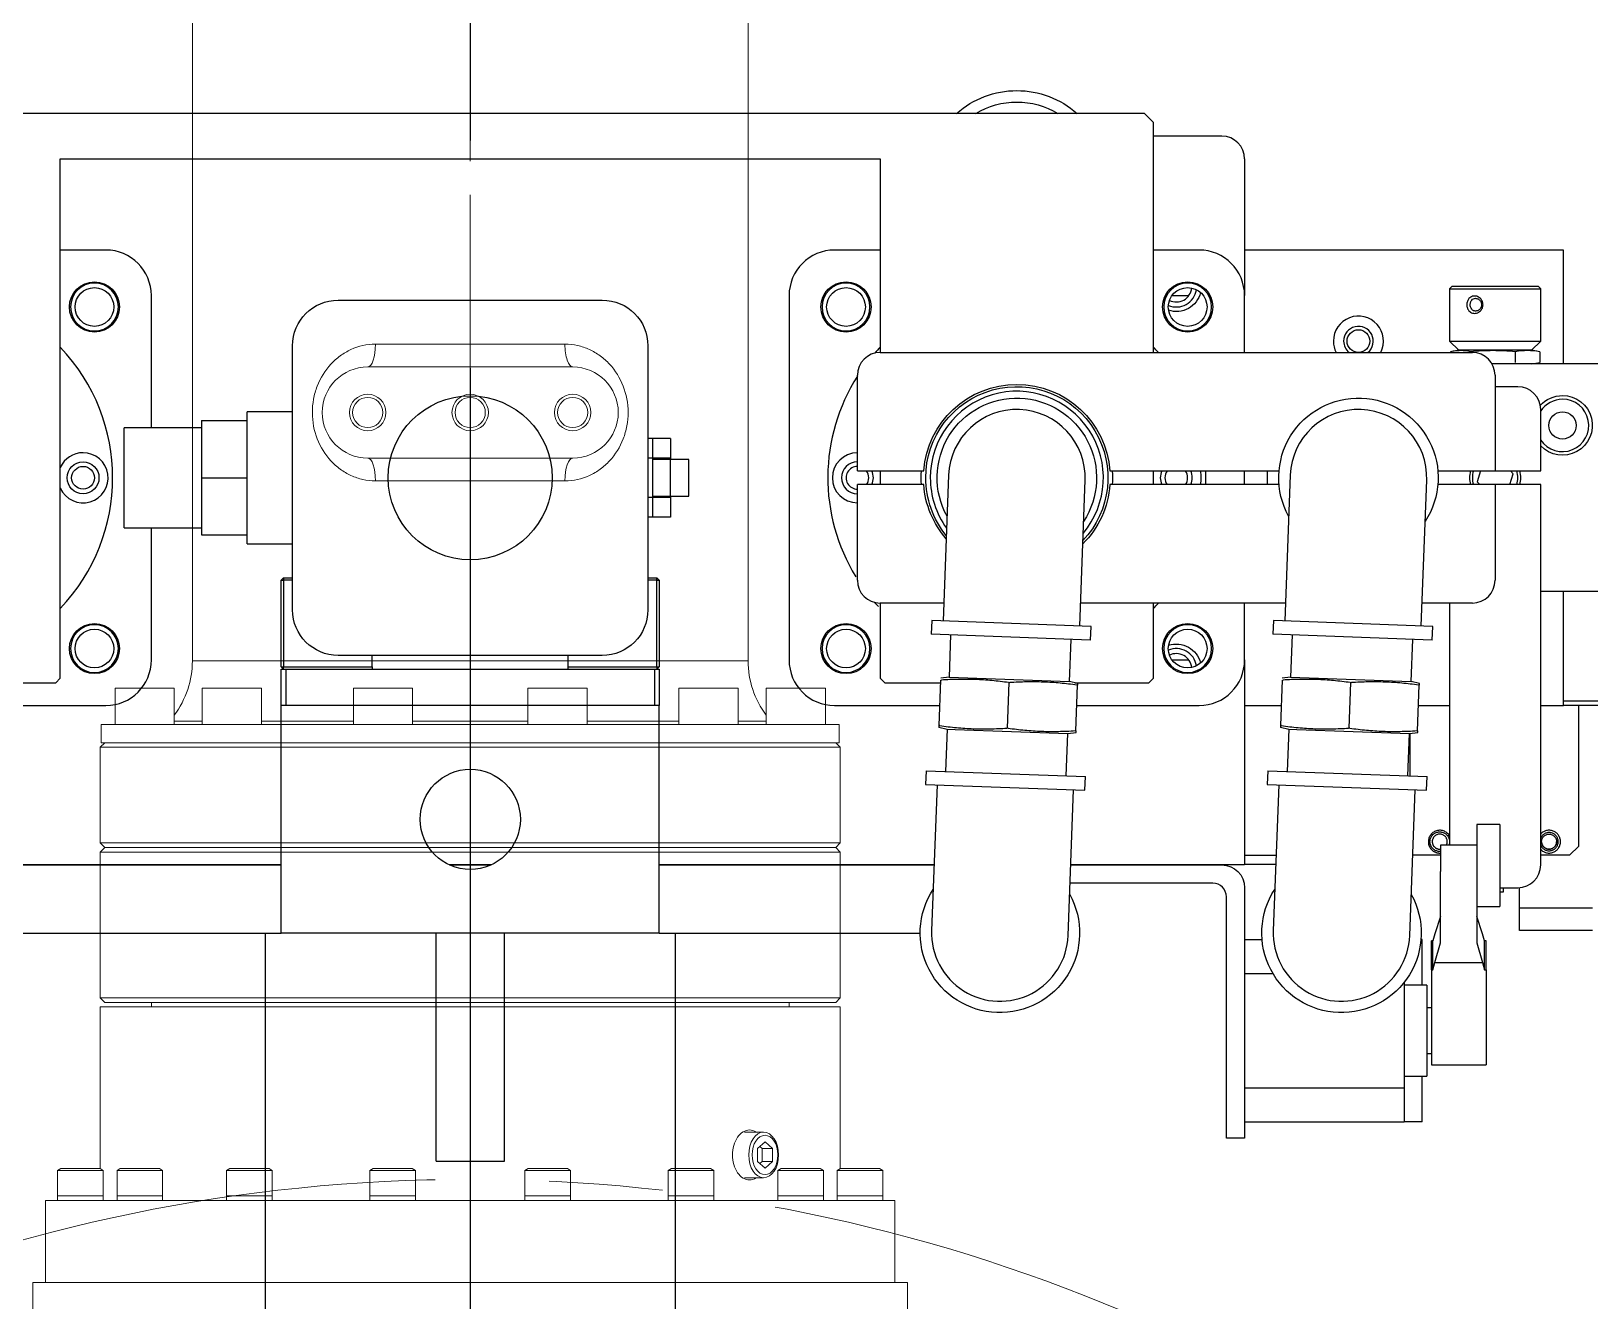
# Model space of a CAD drawing. Header units: millimetres. Extents: x 10462777 to 22643323, y 453826 to 1389191.
# Drawn here: x 11308244.4 to 11308586.6, y 597222.1 to 597500.8 of the extents above; entities that cross this region are included whole.
import ezdxf

# ---------------------------------------------------------------- set-up
doc = ezdxf.new("R2010")
doc.units = ezdxf.units.MM
doc.header["$LTSCALE"] = 200
doc.header["$MEASUREMENT"] = 0
for name, pattern in [('CENTER', [2, 1.25, -0.25, 0.25, -0.25]), ('CENTER2', [1.125, 0.75, -0.125, 0.125, -0.125]), ('PHANTOM', [2.5, 1.25, -0.25, 0.25, -0.25, 0.25, -0.25])]:
    doc.linetypes.add(name, pattern=pattern)
doc.layers.get('0').update_dxf_attribs({"linetype": 'CONTINUOUS'})
for name, color, linetype in [('1', 1, 'CENTER'), ('205', 4, 'CONTINUOUS'), ('DV1_DEFAULT', 7, 'CONTINUOUS')]:
    doc.layers.add(name, color=color, linetype=linetype)
doc.layers.add('203', color=7, linetype='CONTINUOUS', true_color=0xffffff)
doc.layers.add('LAYOUT', color=8, linetype='CONTINUOUS', lineweight=25)

# ---------------------------------------------------------------- blocks, each defined once
blk = doc.blocks.new('r710ic')
at = {"layer": 'DV1_DEFAULT', "color": 7, "linetype": 'Continuous', "lineweight": 0}
for p, q in [((272386.37, 104328.63), (272364.37, 104328.63)), ((272386.37, 104136.63), (272386.37, 104328.63)), ((272404.37, 104325.88), (272386.37, 104325.88)), ((272404.37, 104139.38), (272404.37, 104325.88)), ((272405.37, 104323.2), (272404.37, 104323.2)), ((272410.97, 104323.2), (272405.37, 104323.2)), ((272405.37, 104323.2), (272405.37, 104313.2)), ((272405.37, 104313.2), (272405.37, 104323.2)), ((272410.97, 104323.2), (272410.97, 104313.2)), ((272411.37, 104322.51), (272410.97, 104323.2)), ((272411.37, 104313.89), (272411.37, 104322.51)), ((272404.37, 104313.2), (272405.37, 104313.2)), ((272405.37, 104313.2), (272410.97, 104313.2)), ((272410.97, 104313.2), (272411.37, 104313.89)), ((272446.87, 104313.88), (272411.36, 104313.88)), ((272446.87, 104151.38), (272446.87, 104313.88)), ((272448.87, 104313.88), (272447.87, 104312.88)), ((272447.87, 104312.88), (272447.87, 104152.38)), ((272448.87, 104151.38), (272448.87, 104313.88)), ((272480.87, 104313.88), (272448.87, 104313.88)), ((272480.87, 104313.88), (272480.87, 104151.38)), ((272481.87, 104312.88), (272480.87, 104313.88)), ((272482.87, 104313.88), (272481.87, 104312.88)), ((272481.87, 104312.88), (272481.87, 104152.38)), ((272481.87, 104152.38), (272481.87, 104312.88)), ((272482.87, 104151.38), (272482.87, 104313.88)), ((272503.87, 104313.88), (272482.87, 104313.88)), ((272503.87, 104313.88), (272503.87, 104151.38)), ((272504.87, 104312.88), (272503.87, 104313.88)), ((272508.87, 104313.63), (272504.87, 104313.63)), ((272504.87, 104313.63), (272504.87, 104151.63)), ((272504.87, 104313.63), (272508.87, 104313.63)), ((272508.87, 104313.63), (272508.87, 104151.63)), ((272405.37, 104310.17), (272404.37, 104310.17)), ((272405.37, 104300.17), (272405.37, 104310.17)), ((272410.97, 104310.17), (272405.37, 104310.17)), ((272405.37, 104310.17), (272405.37, 104300.17)), ((272410.97, 104310.17), (272410.97, 104300.17)), ((272411.37, 104309.48), (272410.97, 104310.17)), ((272411.37, 104300.87), (272411.37, 104309.48)), ((272516.87, 104310.61), (272508.87, 104310.61)), ((272516.87, 104297.61), (272516.87, 104310.61)), ((272447.87, 104302.63), (272446.87, 104302.63)), ((272404.37, 104300.17), (272405.37, 104300.17)), ((272405.37, 104300.17), (272410.97, 104300.17)), ((272410.97, 104300.17), (272411.37, 104300.87)), ((272508.87, 104297.61), (272516.87, 104297.61)), ((272509.64, 104291.45), (272509.64, 104297.61)), ((272928.46, 104293.63), (272522.87, 104293.63)), ((272522.87, 104293.63), (272522.87, 104171.63)), ((272516.87, 104291.45), (272508.87, 104291.45)), ((272516.87, 104278.45), (272516.87, 104291.45)), ((272405.37, 104286.1), (272404.37, 104286.1)), ((272410.97, 104286.1), (272405.37, 104286.1)), ((272405.37, 104286.1), (272405.37, 104276.1)), ((272405.37, 104276.1), (272405.37, 104286.1)), ((272410.97, 104286.1), (272410.97, 104276.1)), ((272411.37, 104285.41), (272410.97, 104286.1)), ((272411.37, 104276.79), (272411.37, 104285.41)), ((272508.87, 104278.45), (272516.87, 104278.45)), ((272509.64, 104258.28), (272509.64, 104278.45)), ((272404.37, 104276.1), (272405.37, 104276.1)), ((272405.37, 104276.1), (272410.97, 104276.1)), ((272410.97, 104276.1), (272411.37, 104276.79)), ((272516.87, 104258.28), (272508.87, 104258.28)), ((272516.87, 104245.28), (272516.87, 104258.28)), ((272405.37, 104254.65), (272404.37, 104254.65)), ((272410.97, 104254.65), (272405.37, 104254.65)), ((272405.37, 104254.65), (272405.37, 104244.65)), ((272405.37, 104244.65), (272405.37, 104254.65)), ((272410.97, 104254.65), (272410.97, 104244.65)), ((272411.37, 104253.96), (272410.97, 104254.65)), ((272567.37, 104232.63), (272567.37, 104255.13)), ((272587.37, 104255.13), (272587.37, 104232.63)), ((272411.37, 104245.34), (272411.37, 104253.96)), ((272562.37, 104211.83), (272562.37, 104253.42)), ((272592.37, 104253.42), (272592.37, 104211.83)), ((272404.37, 104244.65), (272405.37, 104244.65)), ((272405.37, 104244.65), (272410.97, 104244.65)), ((272410.97, 104244.65), (272411.37, 104245.34)), ((272508.87, 104245.28), (272516.87, 104245.28)), ((272509.64, 104219.98), (272509.64, 104245.28)), ((272567.37, 104210.13), (272567.37, 104232.63)), ((272587.37, 104232.63), (272587.37, 104210.13)), ((272405.37, 104220.61), (272404.37, 104220.61)), ((272410.97, 104220.61), (272405.37, 104220.61)), ((272405.37, 104220.61), (272405.37, 104210.61)), ((272405.37, 104210.61), (272405.37, 104220.61)), ((272410.97, 104220.61), (272410.97, 104210.61)), ((272411.37, 104219.91), (272410.97, 104220.61)), ((272411.37, 104211.3), (272411.37, 104219.91)), ((272516.87, 104219.98), (272508.87, 104219.98)), ((272516.87, 104206.98), (272516.87, 104219.98)), ((272404.37, 104210.61), (272405.37, 104210.61)), ((272405.37, 104210.61), (272410.97, 104210.61)), ((272410.97, 104210.61), (272411.37, 104211.3)), ((272508.87, 104206.98), (272516.87, 104206.98)), ((272509.64, 104186.8), (272509.64, 104206.98)), ((272405.37, 104189.15), (272404.37, 104189.15)), ((272410.97, 104189.15), (272405.37, 104189.15)), ((272405.37, 104189.15), (272405.37, 104179.15)), ((272405.37, 104179.15), (272405.37, 104189.15)), ((272410.97, 104189.15), (272410.97, 104179.15)), ((272411.37, 104188.46), (272410.97, 104189.15)), ((272411.37, 104179.85), (272411.37, 104188.46)), ((272516.87, 104186.8), (272508.87, 104186.8)), ((272516.87, 104173.8), (272516.87, 104186.8)), ((272404.37, 104179.15), (272405.37, 104179.15)), ((272405.37, 104179.15), (272410.97, 104179.15)), ((272410.97, 104179.15), (272411.37, 104179.85)), ((272409.37, 104172.44), (272409.37, 104168.21)), ((272419.37, 104168.21), (272419.37, 104172.44)), ((272508.87, 104173.8), (272516.87, 104173.8)), ((272509.64, 104167.65), (272509.64, 104173.8)), ((272412.92, 104169.55), (272411.48, 104167.91)), ((272412.48, 104169.04), (272412.92, 104168.54)), ((272415.81, 104169.55), (272412.92, 104169.55)), ((272412.92, 104168.54), (272412.92, 104166.27)), ((272412.92, 104168.54), (272415.81, 104168.54)), ((272417.25, 104167.91), (272415.81, 104169.55)), ((272415.81, 104168.54), (272416.26, 104169.04)), ((272415.81, 104168.54), (272415.81, 104166.27)), ((272522.87, 104171.63), (272928.46, 104171.63)), ((272405.37, 104165.08), (272404.37, 104165.08)), ((272405.37, 104165.08), (272405.37, 104155.08)), ((272410.97, 104165.08), (272405.37, 104165.08)), ((272405.37, 104155.08), (272405.37, 104165.08)), ((272411.37, 104164.39), (272410.97, 104165.08)), ((272410.97, 104165.08), (272410.97, 104155.08)), ((272411.48, 104167.91), (272412.92, 104166.27)), ((272412.92, 104166.27), (272415.81, 104166.27)), ((272415.81, 104166.27), (272417.25, 104167.91)), ((272516.87, 104167.65), (272508.87, 104167.65)), ((272516.87, 104154.65), (272516.87, 104167.65)), ((272411.37, 104155.78), (272411.37, 104164.39)), ((272446.87, 104162.63), (272447.87, 104162.63)), ((272404.37, 104155.08), (272405.37, 104155.08)), ((272405.37, 104155.08), (272410.97, 104155.08)), ((272410.97, 104155.08), (272411.37, 104155.78)), ((272405.37, 104152.05), (272404.37, 104152.05)), ((272410.97, 104152.05), (272405.37, 104152.05)), ((272405.37, 104152.05), (272405.37, 104142.05)), ((272405.37, 104142.05), (272405.37, 104152.05)), ((272410.97, 104152.05), (272410.97, 104142.05)), ((272411.37, 104151.36), (272410.97, 104152.05)), ((272411.36, 104151.38), (272446.87, 104151.38)), ((272411.37, 104142.75), (272411.37, 104151.36)), ((272447.87, 104152.38), (272448.87, 104151.38)), ((272448.87, 104151.38), (272480.87, 104151.38)), ((272480.87, 104151.38), (272481.87, 104152.38)), ((272481.87, 104152.38), (272482.87, 104151.38)), ((272482.87, 104151.38), (272503.87, 104151.38)), ((272503.87, 104151.38), (272504.87, 104152.38)), ((272508.87, 104151.63), (272504.87, 104151.63)), ((272504.87, 104151.63), (272508.87, 104151.63)), ((272508.87, 104154.65), (272516.87, 104154.65)), ((272404.37, 104142.05), (272405.37, 104142.05)), ((272405.37, 104142.05), (272410.97, 104142.05)), ((272410.97, 104142.05), (272411.37, 104142.75)), ((272386.37, 104139.38), (272404.37, 104139.38)), ((272364.37, 104136.63), (272386.37, 104136.63))]:
    blk.add_line(p, q, dxfattribs=at)
at = {"layer": 'DV1_DEFAULT', "color": 1, "linetype": 'CENTER2', "lineweight": 0}
for p, q in [((274132.55, 104232.63), (269847.55, 104232.63)), ((269950.18, 104232.63), (274235.19, 104232.63))]:
    blk.add_line(p, q, dxfattribs=at)
at = {"layer": 'DV1_DEFAULT', "color": 3, "linetype": 'CENTER2', "lineweight": 0}
blk.add_circle((272041.37, 104232.63), 367.64, dxfattribs=at)
at = {"layer": 'DV1_DEFAULT', "color": 7, "linetype": 'Continuous', "lineweight": 0}
for centre, radius in [((272577.37, 104255.13), 4), ((272577.37, 104255.13), 3.32), ((272577.37, 104232.63), 4), ((272577.37, 104232.63), 3.32), ((272577.37, 104210.13), 4), ((272577.37, 104210.13), 3.32)]:
    blk.add_circle(centre, radius, dxfattribs=at)
for centre, radius, start, end in [((272522.87, 104313.63), 20, 233.2328, 270), ((272577.37, 104255.13), 10, 0, 180), ((272577.37, 104210.13), 10, 180, 0), ((272522.87, 104151.63), 20, 90, 126.7672)]:
    blk.add_arc(centre, radius, start, end, dxfattribs=at)
for centre, major_axis, start_param, end_param in [((272562.37, 104255.13), (5, 0), 4.712389, 6.283185), ((272592.37, 104255.13), (-5, 0), 0, 1.570796), ((272562.37, 104210.13), (-5, 0), 3.141593, 4.712389), ((272592.37, 104210.13), (5, 0), 1.570796, 3.141593)]:
    blk.add_ellipse(centre, major_axis=major_axis, ratio=0.340909, start_param=start_param, end_param=end_param, dxfattribs=at)
for centre, major_axis in [((272414.37, 104168.21), (5, 0)), ((272414.37, 104167.91), (-4.31, 0))]:
    blk.add_ellipse(centre, major_axis=major_axis, ratio=0.656059, dxfattribs=at)
for points, knots in [([(272562.37, 104253.42), (272562.37, 104254.37), (272562.47, 104255.29), (272562.87, 104257.09), (272563.16, 104257.97), (272563.92, 104259.64), (272564.38, 104260.42), (272565.46, 104261.91), (272566.09, 104262.6), (272568.12, 104264.48), (272569.77, 104265.51), (272573.36, 104266.9), (272575.36, 104267.28), (272578.33, 104267.29), (272579.34, 104267.2), (272581.29, 104266.84), (272582.23, 104266.57), (272584.96, 104265.52), (272586.6, 104264.5), (272588.65, 104262.6), (272589.26, 104261.92), (272590.34, 104260.44), (272590.81, 104259.64), (272591.95, 104257.15), (272592.37, 104255.32), (272592.37, 104253.42)], [0, 0, 0, 0, 0.0625, 0.0625, 0.125, 0.125, 0.1875, 0.1875, 0.25, 0.25, 0.375, 0.375, 0.5, 0.5, 0.5625, 0.5625, 0.625, 0.625, 0.75, 0.75, 0.8125, 0.8125, 0.875, 0.875, 1, 1, 1, 1]), ([(272592.37, 104211.83), (272592.37, 104210.89), (272592.26, 104209.97), (272591.87, 104208.17), (272591.57, 104207.29), (272590.81, 104205.62), (272590.35, 104204.83), (272589.27, 104203.35), (272588.65, 104202.65), (272586.61, 104200.77), (272584.97, 104199.75), (272581.38, 104198.35), (272579.38, 104197.97), (272576.4, 104197.97), (272575.39, 104198.06), (272573.44, 104198.42), (272572.5, 104198.69), (272569.77, 104199.74), (272568.14, 104200.76), (272566.09, 104202.65), (272565.48, 104203.34), (272564.4, 104204.82), (272563.92, 104205.62), (272562.79, 104208.11), (272562.37, 104209.94), (272562.37, 104211.83)], [0, 0, 0, 0, 0.0625, 0.0625, 0.125, 0.125, 0.1875, 0.1875, 0.25, 0.25, 0.375, 0.375, 0.5, 0.5, 0.5625, 0.5625, 0.625, 0.625, 0.75, 0.75, 0.8125, 0.8125, 0.875, 0.875, 1, 1, 1, 1]), ([(272409.35, 104169.86), (272409.04, 104170.31), (272408.87, 104170.8), (272408.87, 104172.25), (272409.46, 104173.22), (272411.49, 104174.63), (272412.91, 104175.06), (272415.81, 104175.06), (272417.24, 104174.63), (272419.27, 104173.23), (272419.87, 104172.26), (272419.87, 104171.31)], [0.4328262, 0.4328262, 0.4328262, 0.4328262, 0.5, 0.5, 0.625, 0.625, 0.75, 0.75, 0.875, 0.875, 1, 1, 1, 1])]:
    blk.add_open_spline(points, degree=3, knots=knots, dxfattribs=at)
blk.add_open_spline([(272419.87, 104171.31), (272419.87, 104170.81), (272419.71, 104170.33), (272419.41, 104169.9)], degree=3, dxfattribs=at)
at = {"layer": 'LAYOUT', "color": 3}
blk.add_circle((272041.37, 104232.63), 2050.12, dxfattribs=at)
blk = doc.blocks.new('A$C7DA30AB0')
at = {"layer": 'LAYOUT', "color": 6, "linetype": 'PHANTOM'}
blk.add_circle((3030.45, 3025.99, 0), 2693.02, dxfattribs=at)

msp = doc.modelspace()

# ---------------------------------------------------------------- linework, layer by layer
at = {"layer": '1', "color": 23, "linetype": 'CENTER'}
msp.add_line((11308340.78353, 601826.84018, 0), (11308340.78353, 593861.87204, 0), dxfattribs=at)
at = {"layer": '203', "color": 252, "linetype": 'CENTER'}
for p, q in [((11308584.13634, 597321.88863, 0), (11308584.13634, 597352.7765, 0)), ((11308547.13581, 597337.30969, 0), (11308547.13581, 597346.64153, 0)), ((11308575.98622, 597322.88866, 0.0003), (11308575.98622, 597322.8884, 0.0003)), ((11308579.63627, 597322.8884, 0.0003), (11308579.63627, 597322.88865, 0.0003)), ((11308580.13628, 597322.8884, 0.0003), (11308580.13628, 597322.88864, 0.0003)), ((11308582.13631, 597319.8886, 0), (11308584.13634, 597321.88863, 0)), ((11308517.61602, 597317.88862, 0), (11308510.78529, 597317.88862, 0)), ((11308517.69039, 597319.88857, 0), (11308510.78579, 597319.88857, 0)), ((11308553.787, 597319.8886, 0), (11308547.71223, 597319.8886, 0)), ((11308582.13631, 597319.8886, 0), (11308575.78645, 597319.8886, 0)), ((11308567.6361, 597311.88851, 0), (11308567.6361, 597312.77614, 0)), ((11308571.13615, 597308.38844, 0), (11308571.13615, 597312.78849, 0)), ((11308571.13615, 597308.38844, 0), (11308587.13638, 597308.38844, 0)), ((11308571.13615, 597303.38837, 0), (11308571.13615, 597308.38844, 0)), ((11308587.13638, 597303.38837, 0), (11308571.13615, 597303.38837, 0))]:
    msp.add_line(p, q, dxfattribs=at)
at = {"layer": '203', "color": 252, "linetype": 'CENTER', "extrusion": (-1.85247e-22, -1.51265e-06, 1)}
msp.add_circle((11308577.63624, 597322.8884, -0.90324), 1.65002, dxfattribs=at)
for centre, radius, start, end in [((11308553.6359, 597322.8884, -0.90324), 2.50004, 30.6611091, 273.4598816), ((11308553.6359, 597322.8884, -0.90324), 1.65002, 332.5802129, 270), ((11308577.63624, 597322.8884, -0.90324), 2.00003, 0.006893, 157.6116829), ((11308577.63624, 597322.8884, -0.90324), 2.50004, 0.0053461, 137.7015429), ((11308553.6359, 597322.8884, -0.90324), 2.50004, 179.9944225, 273.4595377), ((11308553.6359, 597322.8884, -0.90324), 1.65002, 179.9853051, 275.2374551), ((11308553.6359, 597322.8884, -0.90324), 1.65002, 270, 275.2430845), ((11308553.6359, 597322.8884, -0.90324), 1.65002, 332.5749043, 0.0034356), ((11308577.63624, 597322.8884, -0.90324), 2.50004, 222.2848186, 0.005767), ((11308577.63624, 597322.8884, -0.90324), 2.50004, 222.2845518, 0), ((11308577.63624, 597322.8884, -0.90324), 2.00003, 202.3694357, 0.0073139), ((11308577.63624, 597322.8884, -0.90324), 2.00003, 202.3698567, 0), ((11308577.63624, 597322.8884, -0.90324), 1.65002, 180, 0.0087548)]:
    msp.add_arc(centre, radius, start, end, dxfattribs=at)
at = {"layer": '203', "color": 252, "linetype": 'CENTER', "extrusion": (1.85247e-22, 1.51265e-06, -1)}
for start, end in [(270, 200.6938683), (265.9778364, 270)]:
    msp.add_arc((-11308553.6359, 597322.8884, 0.90324), 2.15003, start, end, dxfattribs=at)
at = {"layer": '203', "color": 252, "linetype": 'CENTER'}
msp.add_ellipse((11308561.13601, 597311.88851, 0), major_axis=(-6.50009, 0), ratio=0.000001513, start_param=2.624703649, end_param=3.143346796, dxfattribs=at)
at = {"layer": '205', "color": 252, "linetype": 'Continuous'}
for p, q in [((11308488.78564, 597482.77848, 0), (11308192.78143, 597482.77848, 0)), ((11308490.78566, 597480.77845, 0), (11308488.78564, 597482.77848, 0)), ((11308490.78566, 597430.27736, 0), (11308490.78566, 597480.77845, 0)), ((11308505.78588, 597477.7784, 0), (11308490.78098, 597477.7784, 0)), ((11308250.78225, 597472.77833, 0), (11308430.78481, 597472.77833, 0)), ((11308250.78225, 597358.77671, 0), (11308250.78225, 597472.77833, 0)), ((11308430.78481, 597472.77833, 0), (11308430.78481, 597430.27711, 0)), ((11308510.78595, 597472.77833, 0), (11308510.78595, 597442.77572, 0)), ((11308260.7824, 597452.77805, 0), (11308250.781, 597452.77805, 0)), ((11308430.78481, 597452.77805, 0), (11308420.78467, 597452.77805, 0)), ((11308500.78581, 597452.77805, 0), (11308490.78441, 597452.77805, 0)), ((11308580.78694, 597452.77805, 0), (11308510.78095, 597452.77805, 0)), ((11308580.78694, 597427.77613, 0), (11308580.78694, 597452.77805, 0)), ((11308556.28659, 597444.77794, 0), (11308555.78659, 597444.27793, 0)), ((11308555.78659, 597444.27793, 0), (11308555.78659, 597432.77777, 0)), ((11308555.78659, 597444.27793, 0), (11308561.26027, 597444.27793, 0)), ((11308561.4866, 597444.77794, 0), (11308556.28659, 597444.77794, 0)), ((11308561.26027, 597444.27793, 0), (11308575.78687, 597444.27793, 0)), ((11308575.28686, 597444.77794, 0), (11308561.4866, 597444.77794, 0)), ((11308575.78687, 597444.27793, 0), (11308575.28686, 597444.77794, 0)), ((11308575.78687, 597432.77777, 0), (11308575.78687, 597444.27793, 0)), ((11308270.78254, 597413.7775, 0), (11308270.78254, 597442.77791, 0)), ((11308311.78312, 597441.77789, 0), (11308369.78395, 597441.77789, 0)), ((11308410.78453, 597442.77791, 0), (11308410.78453, 597362.77677, 0)), ((11308494.84978, 597442.77791, 0), (11308498.53577, 597442.77791, 0)), ((11308510.78595, 597430.27648, 0), (11308510.78595, 597442.77791, 0)), ((11308301.78298, 597373.77693, 0), (11308301.78298, 597431.77775, 0)), ((11308379.78409, 597431.77775, 0), (11308379.78409, 597373.77693, 0)), ((11308555.78659, 597432.77777, 0), (11308557.78662, 597430.77774, 0)), ((11308555.78659, 597432.77777, 0), (11308575.78687, 597432.77777, 0)), ((11308557.78662, 597430.77774, 0), (11308555.98666, 597430.46036, 0)), ((11308555.98666, 597430.45771, 0), (11308555.98666, 597430.27772, 0)), ((11308573.78684, 597430.77774, 0), (11308557.78662, 597430.77774, 0)), ((11308569.39745, 597430.77774, 0), (11308557.78662, 597430.77774, 0)), ((11308560.41655, 597430.45771, 0), (11308560.41655, 597430.27772, 0)), ((11308573.78684, 597430.77774, 0), (11308569.39745, 597430.77774, 0)), ((11308570.21661, 597430.45771, 0), (11308570.21661, 597428.09772, 0)), ((11308573.78684, 597430.77774, 0), (11308575.78687, 597432.77777, 0)), ((11308575.5868, 597430.46036, 0), (11308573.78684, 597430.77774, 0)), ((11308575.5868, 597430.45771, 0), (11308575.5868, 597428.09772, 0)), ((11308430.78481, 597430.27773, 0), (11308560.78666, 597430.27773, 0)), ((11308595.78716, 597427.77769, 0), (11308565.11672, 597427.77769, 0)), ((11308573.78684, 597427.77769, 0), (11308575.5868, 597428.09508, 0)), ((11308425.78474, 597404.27736, 0), (11308425.78474, 597425.27766, 0)), ((11308565.78673, 597425.27766, 0), (11308565.78673, 597404.27736, 0)), ((11308570.7868, 597422.77762, 0), (11308565.7861, 597422.77762, 0)), ((11308301.78292, 597417.27755, 0), (11308291.78284, 597417.27755, 0)), ((11308291.78284, 597415.33489, 0), (11308291.78284, 597417.27755, 0)), ((11308575.78687, 597404.27736, 0), (11308575.78687, 597417.77755, 0)), ((11308281.7827, 597413.7775, 0), (11308264.78245, 597413.7775, 0)), ((11308264.78245, 597391.77718, 0), (11308264.78245, 597413.7775, 0)), ((11308281.7827, 597415.33489, 0), (11308281.7827, 597402.77734, 0)), ((11308281.7827, 597415.33489, 0), (11308291.78284, 597415.33489, 0)), ((11308291.78284, 597402.77734, 0), (11308291.78284, 597415.33489, 0)), ((11308380.7841, 597411.43772, 0), (11308379.78406, 597411.43772, 0)), ((11308384.78416, 597411.43772, 0), (11308380.7841, 597411.43772, 0)), ((11308380.7841, 597411.43772, 0), (11308380.7841, 597407.10753, 0)), ((11308384.78416, 597411.43772, 0), (11308384.78416, 597407.10753, 0)), ((11308380.7841, 597407.10753, 0), (11308379.78406, 597407.10753, 0)), ((11308384.78416, 597406.7774, 0), (11308380.78395, 597406.7774, 0)), ((11308384.78416, 597407.10753, 0), (11308380.7841, 597407.10753, 0)), ((11308380.7841, 597407.10753, 0), (11308380.7841, 597398.44715, 0)), ((11308388.78422, 597406.7774, 0), (11308384.78408, 597406.7774, 0)), ((11308384.78416, 597407.10753, 0), (11308384.78416, 597406.77735, 0)), ((11308384.78416, 597398.77728, 0), (11308384.78416, 597406.7774, 0)), ((11308388.78422, 597398.77728, 0), (11308388.78422, 597406.7774, 0)), ((11308425.78528, 597408.27742, 0), (11308425.78474, 597408.27742, 0)), ((11308425.78508, 597406.27739, 0), (11308425.78474, 597406.27739, 0)), ((11308425.78474, 597404.27736, 0), (11308440.3399, 597404.27736, 0)), ((11308430.78481, 597404.27761, 0), (11308430.78481, 597401.27794, 0)), ((11308445.7954, 597403.33524, 0), (11308444.60521, 597371.35693, 0)), ((11308481.23058, 597404.27736, 0), (11308518.35028, 597404.27736, 0)), ((11308490.78566, 597401.27907, 0), (11308490.78566, 597404.27764, 0)), ((11308510.78595, 597401.27732, 0), (11308510.78595, 597404.27611, 0)), ((11308515.78602, 597401.2781, 0), (11308515.78602, 597404.27658, 0)), ((11308520.79647, 597403.33524, 0), (11308519.60628, 597371.35693, 0)), ((11308553.22215, 597404.27736, 0), (11308565.78673, 597404.27736, 0)), ((11308562.58998, 597404.27732, 0), (11308561.84064, 597401.90433, 0)), ((11308565.78631, 597404.27736, 0), (11308575.78687, 597404.27736, 0)), ((11308568.98347, 597401.27736, 0), (11308569.73282, 597403.65035, 0)), ((11308569.73282, 597403.65035, 0), (11308569.15877, 597404.27736, 0)), ((11308281.7827, 597402.77734, 0), (11308281.7827, 597390.21979, 0)), ((11308281.7827, 597402.77734, 0), (11308291.78284, 597402.77734, 0)), ((11308291.78284, 597390.21979, 0), (11308291.78284, 597402.77734, 0)), ((11308425.78474, 597380.27702, 0), (11308425.78474, 597401.27732, 0)), ((11308440.3399, 597401.27732, 0), (11308425.78474, 597401.27732, 0)), ((11308474.58488, 597370.24112, 0), (11308475.77507, 597402.21944, 0)), ((11308518.35028, 597401.27732, 0), (11308481.23058, 597401.27732, 0)), ((11308549.58595, 597370.24112, 0), (11308550.77614, 597402.21944, 0)), ((11308565.78673, 597401.27732, 0), (11308553.22215, 597401.27732, 0)), ((11308561.84064, 597401.90433, 0), (11308562.41468, 597401.27731, 0)), ((11308575.78687, 597401.27732, 0), (11308565.78631, 597401.27732, 0)), ((11308565.78673, 597401.27732, 0), (11308565.78673, 597380.27702, 0)), ((11308575.78687, 597317.77613, 0), (11308575.78687, 597401.27732, 0)), ((11308380.7841, 597398.44715, 0), (11308379.78406, 597398.44715, 0)), ((11308380.78395, 597398.77728, 0), (11308384.78416, 597398.77728, 0)), ((11308384.78416, 597398.44715, 0), (11308380.7841, 597398.44715, 0)), ((11308380.7841, 597398.44715, 0), (11308380.7841, 597394.11696, 0)), ((11308384.78408, 597398.77728, 0), (11308388.78422, 597398.77728, 0)), ((11308384.78416, 597398.77733, 0), (11308384.78416, 597398.44715, 0)), ((11308384.78416, 597398.44715, 0), (11308384.78416, 597394.11696, 0)), ((11308380.7841, 597394.11696, 0), (11308379.78406, 597394.11696, 0)), ((11308384.78416, 597394.11696, 0), (11308380.7841, 597394.11696, 0)), ((11308264.78245, 597391.77718, 0), (11308281.7827, 597391.77718, 0)), ((11308270.78254, 597362.77677, 0), (11308270.78254, 597391.77843, 0)), ((11308281.7827, 597390.21979, 0), (11308291.78284, 597390.21979, 0)), ((11308291.78284, 597388.27713, 0), (11308291.78284, 597390.21979, 0)), ((11308291.78284, 597388.27713, 0), (11308301.78285, 597388.27713, 0)), ((11308299.78295, 597380.77703, 0), (11308299.28294, 597380.27702, 0)), ((11308299.28294, 597361.27675, 0), (11308299.28294, 597380.27702, 0)), ((11308299.28294, 597380.27702, 0), (11308299.78295, 597380.27702, 0)), ((11308299.78295, 597380.77703, 0), (11308301.7831, 597380.77703, 0)), ((11308299.78295, 597380.77703, 0), (11308299.78295, 597380.27702, 0)), ((11308299.78295, 597380.27702, 0), (11308299.78295, 597361.27675, 0)), ((11308301.7831, 597380.27702, 0), (11308299.78295, 597380.27702, 0)), ((11308379.78409, 597380.77703, 0), (11308381.78412, 597380.77703, 0)), ((11308381.78412, 597380.27702, 0), (11308379.78409, 597380.27702, 0)), ((11308382.28412, 597380.27702, 0), (11308381.78412, 597380.77703, 0)), ((11308381.78412, 597380.27702, 0), (11308381.78412, 597380.77703, 0)), ((11308381.78412, 597380.27702, 0), (11308382.28412, 597380.27702, 0)), ((11308381.78412, 597361.27675, 0), (11308381.78412, 597380.27702, 0)), ((11308382.28412, 597380.27702, 0), (11308382.28412, 597361.27675, 0)), ((11308595.78716, 597377.77698, 0), (11308575.78562, 597377.77698, 0)), ((11308580.78694, 597352.77663, 0), (11308580.78694, 597377.77698, 0)), ((11308430.78481, 597375.27845, 0), (11308430.78481, 597358.77671, 0)), ((11308444.75189, 597375.27695, 0), (11308430.78481, 597375.27695, 0)), ((11308519.75076, 597375.27695, 0), (11308474.77419, 597375.27695, 0)), ((11308490.78566, 597358.77671, 0), (11308490.78566, 597375.27745, 0)), ((11308510.78595, 597362.77677, 0), (11308510.78595, 597375.27695, 0)), ((11308560.78666, 597375.27695, 0), (11308549.77306, 597375.27695, 0)), ((11308555.78659, 597375.27664, 0), (11308555.78659, 597322.12901, 0)), ((11308442.10691, 597371.44991, 0), (11308441.99532, 597368.45195, 0)), ((11308477.08319, 597370.14814, 0), (11308442.10691, 597371.44991, 0)), ((11308476.97161, 597367.15017, 0), (11308477.08319, 597370.14814, 0)), ((11308517.10797, 597371.44991, 0), (11308516.99639, 597368.45195, 0)), ((11308552.08425, 597370.14814, 0), (11308517.10797, 597371.44991, 0)), ((11308551.97267, 597367.15017, 0), (11308552.08425, 597370.14814, 0)), ((11308476.97161, 597367.15017, 0), (11308441.99532, 597368.45195, 0)), ((11308446.24244, 597368.29374, 0), (11308445.89674, 597359.00548, 0)), ((11308472.37878, 597358.01985, 0), (11308472.72448, 597367.30811, 0)), ((11308551.97267, 597367.15017, 0), (11308516.99639, 597368.45195, 0)), ((11308521.2435, 597368.29374, 0), (11308520.89781, 597359.00548, 0)), ((11308547.37985, 597358.01985, 0), (11308547.72555, 597367.30811, 0)), ((11308369.78395, 597363.77679, 0), (11308311.78312, 597363.77679, 0)), ((11308319.28323, 597361.27675, 0), (11308319.28323, 597363.77688, 0)), ((11308362.28384, 597361.27675, 0), (11308362.28384, 597363.77688, 0)), ((11308494.84978, 597362.77677, 0), (11308498.53577, 597362.77677, 0)), ((11308510.78595, 597362.77763, 0), (11308510.78595, 597317.77613, 0)), ((11308249.78224, 597357.7767, 0), (11308250.78225, 597358.77671, 0)), ((11308299.28294, 597361.27675, 0), (11308299.78295, 597361.27675, 0)), ((11308299.28294, 597361.27675, 0), (11308299.78295, 597360.77674, 0)), ((11308299.28294, 597352.77663, 0), (11308299.28294, 597360.77674, 0)), ((11308299.28294, 597360.77674, 0), (11308300.28296, 597360.77674, 0)), ((11308299.78295, 597361.27675, 0), (11308319.28323, 597361.27675, 0)), ((11308299.78295, 597360.77674, 0), (11308299.78295, 597361.27675, 0)), ((11308300.28296, 597360.77674, 0), (11308381.28411, 597360.77674, 0)), ((11308300.28296, 597360.77674, 0), (11308300.28296, 597352.77663, 0)), ((11308319.28323, 597361.27675, 0), (11308319.28323, 597360.77674, 0)), ((11308362.28384, 597361.27675, 0), (11308381.78412, 597361.27675, 0)), ((11308362.28384, 597360.77674, 0), (11308362.28384, 597361.27675, 0)), ((11308381.28411, 597360.77674, 0), (11308382.28412, 597360.77674, 0)), ((11308381.28411, 597352.77663, 0), (11308381.28411, 597360.77674, 0)), ((11308381.78412, 597361.27675, 0), (11308382.28412, 597361.27675, 0)), ((11308381.78412, 597360.77674, 0), (11308382.28412, 597361.27675, 0)), ((11308381.78412, 597361.27675, 0), (11308381.78412, 597360.77674, 0)), ((11308382.28412, 597360.77674, 0), (11308382.28412, 597352.77663, 0)), ((11308430.78481, 597358.77671, 0), (11308431.78483, 597357.7767, 0)), ((11308445.89674, 597359.00548, 0), (11308444.06821, 597358.75277, 0)), ((11308445.89674, 597359.00548, 0), (11308472.37878, 597358.01985, 0)), ((11308489.78565, 597357.7767, 0), (11308490.78566, 597358.77671, 0)), ((11308520.89781, 597359.00548, 0), (11308519.06927, 597358.75277, 0)), ((11308520.89781, 597359.00548, 0), (11308547.37985, 597358.01985, 0)), ((11308233.50674, 597357.7767, 0), (11308249.78224, 597357.7767, 0)), ((11308431.78483, 597357.7767, 0), (11308444.09984, 597357.7767, 0)), ((11308443.74976, 597348.37252, 0), (11308444.1217, 597358.36574, 0)), ((11308444.1217, 597358.36574, 0), (11308444.24449, 597358.36117, 0)), ((11308458.73959, 597347.81461, 0), (11308459.11153, 597357.80784, 0)), ((11308458.98873, 597357.81241, 0), (11308459.11153, 597357.80784, 0)), ((11308459.11153, 597357.80784, 0), (11308459.23433, 597357.80327, 0)), ((11308474.18348, 597357.63192, 0), (11308472.37878, 597358.01985, 0)), ((11308473.51015, 597357.7767, 0), (11308489.78565, 597357.7767, 0)), ((11308473.72943, 597347.25671, 0), (11308474.10136, 597357.24993, 0)), ((11308473.97857, 597357.2545, 0), (11308474.10136, 597357.24993, 0)), ((11308474.11612, 597357.6464, 0), (11308474.10136, 597357.24993, 0)), ((11308518.75083, 597348.37252, 0), (11308519.12276, 597358.36574, 0)), ((11308519.12276, 597358.36574, 0), (11308519.24556, 597358.36117, 0)), ((11308533.74066, 597347.81461, 0), (11308534.1126, 597357.80784, 0)), ((11308533.9898, 597357.81241, 0), (11308534.1126, 597357.80784, 0)), ((11308534.1126, 597357.80784, 0), (11308534.23539, 597357.80327, 0)), ((11308549.18454, 597357.63192, 0), (11308547.37985, 597358.01985, 0)), ((11308548.73049, 597347.25671, 0), (11308549.10243, 597357.24993, 0)), ((11308548.97963, 597357.2545, 0), (11308549.10243, 597357.24993, 0)), ((11308549.11719, 597357.6464, 0), (11308549.10243, 597357.24993, 0)), ((11308233.93077, 597352.77663, 0), (11308260.7824, 597352.77663, 0)), ((11308299.28294, 597302.77592, 0), (11308299.28294, 597352.77663, 0)), ((11308382.28412, 597352.77663, 0), (11308299.28294, 597352.77663, 0)), ((11308382.28412, 597302.77592, 0), (11308382.28412, 597352.77663, 0)), ((11308420.78467, 597352.77663, 0), (11308443.91375, 597352.77663, 0)), ((11308473.93417, 597352.77663, 0), (11308500.78581, 597352.77663, 0)), ((11308510.78095, 597352.77663, 0), (11308518.91106, 597352.77663, 0)), ((11308548.93399, 597352.77663, 0), (11308555.78159, 597352.77663, 0)), ((11308575.78437, 597352.77663, 0), (11308580.78694, 597352.77663, 0)), ((11308580.78694, 597353.77664, 0), (11308588.78706, 597353.77664, 0)), ((11308588.78706, 597352.77663, 0), (11308580.78694, 597352.77663, 0)), ((11308443.735, 597347.97605, 0), (11308443.74976, 597348.37252, 0)), ((11308443.87256, 597348.36795, 0), (11308443.74976, 597348.37252, 0)), ((11308518.73607, 597347.97605, 0), (11308518.75083, 597348.37252, 0)), ((11308518.87362, 597348.36795, 0), (11308518.75083, 597348.37252, 0)), ((11308443.66765, 597347.99053, 0), (11308445.47234, 597347.6026, 0)), ((11308445.47234, 597347.6026, 0), (11308445.12664, 597338.31434, 0)), ((11308445.47234, 597347.6026, 0), (11308447.24548, 597347.5366, 0)), ((11308447.24548, 597347.5366, 0), (11308471.95438, 597346.61697, 0)), ((11308458.73959, 597347.81461, 0), (11308458.6168, 597347.81918, 0)), ((11308458.86239, 597347.81004, 0), (11308458.73959, 597347.81461, 0)), ((11308471.60868, 597337.32871, 0), (11308471.95438, 597346.61697, 0)), ((11308471.95438, 597346.61697, 0), (11308473.78292, 597346.86968, 0)), ((11308473.72943, 597347.25671, 0), (11308473.60663, 597347.26128, 0)), ((11308518.66871, 597347.99053, 0), (11308520.47341, 597347.6026, 0)), ((11308520.47341, 597347.6026, 0), (11308520.12771, 597338.31434, 0)), ((11308520.47341, 597347.6026, 0), (11308522.24654, 597347.5366, 0)), ((11308522.24654, 597347.5366, 0), (11308546.95545, 597346.61697, 0)), ((11308533.74066, 597347.81461, 0), (11308533.61786, 597347.81918, 0)), ((11308533.86346, 597347.81004, 0), (11308533.74066, 597347.81461, 0)), ((11308546.60975, 597337.32871, 0), (11308546.95545, 597346.61697, 0)), ((11308546.95545, 597346.61697, 0), (11308548.78398, 597346.86968, 0)), ((11308548.73049, 597347.25671, 0), (11308548.6077, 597347.26128, 0)), ((11308440.87952, 597338.47228, 0), (11308440.76794, 597335.47431, 0)), ((11308440.87952, 597338.47228, 0), (11308475.8558, 597337.1705, 0)), ((11308515.88058, 597338.47228, 0), (11308515.769, 597335.47431, 0)), ((11308515.88058, 597338.47228, 0), (11308550.85687, 597337.1705, 0)), ((11308440.76794, 597335.47431, 0), (11308475.74422, 597334.17254, 0)), ((11308443.26624, 597335.38133, 0), (11308442.07605, 597303.40301, 0)), ((11308475.74422, 597334.17254, 0), (11308475.8558, 597337.1705, 0)), ((11308515.769, 597335.47431, 0), (11308550.74528, 597334.17254, 0)), ((11308518.26731, 597335.38133, 0), (11308517.07712, 597303.40301, 0)), ((11308550.74528, 597334.17254, 0), (11308550.85687, 597337.1705, 0)), ((11308472.05572, 597302.28721, 0), (11308473.24591, 597334.26552, 0)), ((11308547.05679, 597302.28721, 0), (11308548.24698, 597334.26552, 0)), ((11308566.78674, 597326.62857, 0), (11308561.78667, 597326.62857, 0)), ((11308561.78667, 597326.62857, 0), (11308561.78667, 597308.87312, 0)), ((11308566.78674, 597326.62857, 0), (11308566.78674, 597308.62831, 0)), ((11308561.78667, 597322.12851, 0), (11308553.78656, 597322.12851, 0)), ((11308553.78656, 597322.12851, 0), (11308553.78656, 597316.34239, 0)), ((11308299.28701, 597317.77613, 0), (11308232.63012, 597317.77613, 0)), ((11308232.782, 597317.77613, 0), (11308299.28394, 597317.77613, 0)), ((11308336.20359, 597317.77613, 0), (11308345.36347, 597317.77613, 0)), ((11308345.36297, 597317.77613, 0), (11308336.20409, 597317.77613, 0)), ((11308442.60967, 597317.77613, 0), (11308382.28006, 597317.77613, 0)), ((11308382.28312, 597317.77613, 0), (11308442.60873, 597317.77613, 0)), ((11308510.78595, 597317.77613, 0), (11308472.63103, 597317.77613, 0)), ((11308472.6322, 597317.77613, 0), (11308505.78588, 597317.77613, 0)), ((11308553.78656, 597300.69143, 0), (11308553.78656, 597316.34239, 0)), ((11308503.78585, 597313.77608, 0), (11308472.48336, 597313.77608, 0)), ((11308506.78589, 597257.77528, 0), (11308506.78589, 597310.77603, 0)), ((11308510.78595, 597312.77606, 0), (11308510.78595, 597257.77528, 0)), ((11308566.78674, 597312.77606, 0), (11308570.7868, 597312.77606, 0)), ((11308561.78667, 597308.87312, 0), (11308561.78667, 597300.69143, 0)), ((11308561.78667, 597308.62831, 0), (11308566.78674, 597308.62831, 0)), ((11308553.78656, 597306.46952, 0), (11308552.58077, 597302.67171, 0)), ((11308562.99246, 597302.67171, 0), (11308561.78667, 597306.46952, 0)), ((11308234.56402, 597302.77592, 0), (11308299.28394, 597302.77592, 0)), ((11308295.78289, 597302.7677, 0), (11308295.78289, 597077.76143, 0)), ((11308382.28412, 597302.77592, 0), (11308299.28294, 597302.77592, 0)), ((11308333.28343, 597252.77521, 0), (11308333.28343, 597302.77592, 0)), ((11308348.28364, 597252.77521, 0), (11308348.28364, 597302.77592, 0)), ((11308382.28312, 597302.77592, 0), (11308439.56444, 597302.77592, 0)), ((11308385.78417, 597302.7677, 0), (11308385.78417, 597077.76143, 0)), ((11308510.78595, 597301.3759, 0), (11308514.62889, 597301.3759, 0)), ((11308549.7865, 597301.3759, 0), (11308549.50537, 597301.3759, 0)), ((11308549.7865, 597291.37576, 0), (11308549.7865, 597301.3759, 0)), ((11308551.78653, 597294.77795, 0), (11308551.78653, 597301.11731, 0)), ((11308552.12121, 597301.11731, 0), (11308551.78653, 597301.11731, 0)), ((11308552.58077, 597302.67171, 0), (11308552.12121, 597301.11731, 0)), ((11308552.12121, 597294.77795, 0), (11308552.12121, 597301.11731, 0)), ((11308552.58077, 597296.33235, 0), (11308553.78656, 597300.69143, 0)), ((11308561.78667, 597300.69143, 0), (11308562.99246, 597296.33235, 0)), ((11308563.45202, 597301.11731, 0), (11308562.99246, 597302.67171, 0)), ((11308563.7867, 597301.11731, 0), (11308563.45202, 597301.11731, 0)), ((11308563.45202, 597294.77795, 0), (11308563.45202, 597301.11731, 0)), ((11308563.7867, 597294.77795, 0), (11308563.7867, 597301.11731, 0)), ((11308517.0401, 597293.87579, 0), (11308510.78595, 597293.87579, 0)), ((11308551.78653, 597294.77795, 0), (11308551.78653, 597278.20593, 0)), ((11308551.78653, 597294.77795, 0), (11308552.12121, 597294.77795, 0)), ((11308552.12121, 597294.77795, 0), (11308552.58077, 597296.33235, 0)), ((11308552.58077, 597296.33235, 0), (11308562.99246, 597296.33235, 0)), ((11308562.99246, 597296.33235, 0), (11308563.45202, 597294.77795, 0)), ((11308563.45202, 597294.77795, 0), (11308563.7867, 597294.77795, 0)), ((11308563.7867, 597294.77795, 0), (11308563.7867, 597278.20593, 0)), ((11308545.78645, 597291.9804, 0), (11308545.78645, 597268.87544, 0)), ((11308550.78652, 597291.37576, 0), (11308545.78645, 597291.37576, 0)), ((11308550.78652, 597291.37576, 0), (11308550.78652, 597271.37547, 0)), ((11308551.78653, 597286.37569, 0), (11308550.78652, 597286.37569, 0)), ((11308551.78653, 597278.20593, 0), (11308551.78653, 597273.87551, 0)), ((11308563.7867, 597278.20593, 0), (11308563.7867, 597273.87551, 0)), ((11308550.78652, 597276.37554, 0), (11308551.78653, 597276.37554, 0)), ((11308551.78653, 597273.87551, 0), (11308563.7867, 597273.87551, 0)), ((11308545.78645, 597271.37547, 0), (11308550.78652, 597271.37547, 0)), ((11308549.7865, 597261.37533, 0), (11308549.7865, 597271.37547, 0)), ((11308510.78595, 597268.87544, 0), (11308545.78645, 597268.87544, 0)), ((11308545.78645, 597268.87535, 0), (11308545.78645, 597261.37533, 0)), ((11308510.78595, 597261.37533, 0), (11308545.78645, 597261.37533, 0)), ((11308549.7865, 597261.37533, 0), (11308545.78645, 597261.37533, 0)), ((11308510.78595, 597257.77528, 0), (11308506.78589, 597257.77528, 0)), ((11308333.28343, 597252.77521, 0), (11308348.28364, 597252.77521, 0))]:
    msp.add_line(p, q, dxfattribs=at)
for centre, radius in [((11308258.28236, 597440.27787, 0), 5.50008), ((11308258.28236, 597440.27787, 0), 4.25006), ((11308423.28471, 597440.27787, 0), 5.50008), ((11308423.28471, 597440.27787, 0), 4.25006), ((11308498.28577, 597440.27787, 0), 5.50008), ((11308498.28577, 597440.27787, 0), 4.25006), ((11308535.7863, 597432.77777, 0), 2.50004), ((11308340.78353, 597402.77734, 0), 18.00026), ((11308580.58694, 597414.2775, 0), 3.00004), ((11308255.78233, 597402.77734, 0), 3.50005), ((11308255.78233, 597402.77734, 0), 2.50004), ((11308258.28236, 597365.27681, 0), 5.50008), ((11308258.28236, 597365.27681, 0), 4.25006), ((11308423.28471, 597365.27681, 0), 5.50008), ((11308423.28471, 597365.27681, 0), 4.25006), ((11308498.28577, 597365.27681, 0), 5.50008), ((11308498.28577, 597365.27681, 0), 4.25006), ((11308340.78353, 597327.77627, 0), 11.00016)]:
    msp.add_circle(centre, radius, dxfattribs=at)
at = {"layer": '205', "color": 252, "linetype": 'Continuous', "extrusion": (0, 0, -1)}
for centre in [(-11308258.28236, 597440.27787, 0), (-11308423.28471, 597440.27787, 0), (-11308498.28577, 597440.27787, 0), (-11308258.28236, 597365.27681, 0), (-11308423.28471, 597365.27681, 0), (-11308498.28577, 597365.27681, 0)]:
    msp.add_circle(centre, 5.25007, dxfattribs=at)
for centre, radius, start, end in [((-11308460.78524, 597467.77826, 0), 20.00028, 48.5887306, 90), ((-11308460.78524, 597467.77826, 0), 17.50025, 58.995011, 90), ((-11308460.78524, 597467.77826, 0), 20.00028, 90, 131.4112694), ((-11308460.78524, 597467.77826, 0), 17.50025, 90, 121.004989), ((-11308311.78312, 597431.77775, 0), 10.00014, 0, 90), ((-11308369.78395, 597431.77775, 0), 10.00014, 90, 180), ((-11308495.78573, 597444.77794, 0), 5.50008, 194.0456352, 287.8481497), ((-11308460.78524, 597402.77734, 0), 20.00028, 0, 223.5431364), ((-11308460.78524, 597402.77734, 0), 20.50029, 4.1961241, 175.8038759), ((-11308460.78524, 597402.77734, 0), 17.50025, 331.1264895, 92.1314925), ((-11308460.78524, 597402.77734, 0), 17.50025, 92.1314925, 213.1364956), ((-11308535.7863, 597402.77734, 0), 17.50025, 331.1264895, 92.1314925), ((-11308535.7863, 597402.77734, 0), 17.50025, 92.1314925, 213.1364956), ((-11308580.58694, 597414.2775, 0), 6.55009, 41.8781057, 90), ((-11308580.58694, 597414.2775, 0), 6.55009, 90, 317.120645), ((-11308460.78524, 597402.77734, 0), 21.0003, 355.9041247, 4.1008588), ((-11308460.78524, 597402.77734, 0), 21.0003, 175.9027449, 184.0939951), ((-11308565.78673, 597402.77734, 0), 5.55008, 344.3174702, 15.6768438), ((-11308565.78673, 597402.77734, 0), 5.55008, 164.3230884, 195.6824622), ((-11308460.78524, 597402.77734, 0), 20.50029, 319.1602622, 355.8038759), ((-11308460.78524, 597402.77734, 0), 20.00028, 320.7206063, 0), ((-11308460.78524, 597402.77734, 0), 20.50029, 184.1961241, 225.1031307), ((-11308311.78312, 597373.77693, 0), 10.00014, 270, 0), ((-11308369.78395, 597373.77693, 0), 10.00014, 180, 270), ((-11308495.78573, 597360.77674, 0), 5.50008, 72.1463206, 165.9600859), ((-11308505.78588, 597312.77606, 0), 5.00007, 90, 180), ((-11308457.06589, 597302.84511, 0), 17.50025, 272.1314925, 33.1308478), ((-11308457.06589, 597302.84511, 0), 17.50025, 151.1321373, 272.1314925), ((-11308532.06695, 597302.84511, 0), 17.50025, 272.1314925, 33.1308478), ((-11308532.06695, 597302.84511, 0), 17.50025, 151.1321373, 272.1314925)]:
    msp.add_arc(centre, radius, start, end, dxfattribs=at)
at = {"layer": '205', "color": 252, "linetype": 'Continuous'}
for centre, radius, start, end in [((11308505.78588, 597472.77833, 0), 5.00007, 0, 90), ((11308260.7824, 597442.77791, 0), 10.00014, 0, 90), ((11308420.78467, 597442.77791, 0), 10.00014, 90, 180), ((11308500.78581, 597442.77791, 0), 10.00014, 0, 90), ((11308495.78573, 597444.77794, 0), 4.50006, 247.3032126, 350.7919953), ((11308495.78573, 597444.77794, 0), 3.40005, 243.8831096, 354.2117784), ((11308535.7863, 597432.77777, 0), 5.50008, 332.9606069, 180), ((11308535.7863, 597432.77777, 0), 3.25005, 309.7124837, 180), ((11308220.78183, 597402.77734, 0), 41.50059, 316.2881352, 43.7062665), ((11308460.78524, 597402.77734, 0), 41.50059, 136.2824957, 138.7631197), ((11308460.78524, 597402.77734, 0), 41.50059, 41.5012419, 43.7062459), ((11308535.7863, 597432.77777, 0), 5.50008, 180, 207.02819), ((11308535.7863, 597432.77777, 0), 3.25005, 180, 230.2762531), ((11308430.78481, 597425.27766, 0), 5.00007, 90, 180), ((11308560.78666, 597425.27766, 0), 5.00007, 0, 90), ((11308460.78524, 597402.77734, 0), 41.50059, 147.4874998, 211.5450029), ((11308460.78524, 597402.77734, 0), 19.00027, 320.0006265, 180), ((11308570.7868, 597417.77755, 0), 5.00007, 0, 90), ((11308460.78524, 597402.77734, 0), 15.00021, 357.8685075, 177.8685075), ((11308535.7863, 597402.77734, 0), 15.00021, 357.8685075, 177.8685075), ((11308580.58694, 597414.2775, 0), 5.75008, 213.3955839, 90), ((11308580.58694, 597414.2775, 0), 5.75008, 90, 146.5875538), ((11308255.78233, 597402.77734, 0), 5.50008, 204.6094166, 90), ((11308255.78233, 597402.77734, 0), 5.50008, 90, 155.3737552), ((11308425.78474, 597402.77734, 0), 5.50008, 90, 269.9943267), ((11308425.78474, 597402.77734, 0), 3.50005, 90, 269.9942821), ((11308425.78474, 597402.77734, 0), 2.50004, 89.9944223, 269.9944996), ((11308425.78474, 597402.77734, 0), 2.50004, 323.1281594, 36.8664526), ((11308425.78474, 597402.77734, 0), 3.50005, 334.6198873, 25.3742896), ((11308495.78573, 597402.77734, 0), 3.50005, 154.6143098, 205.368712), ((11308495.78573, 597402.77734, 0), 2.50004, 143.116892, 216.8551852), ((11308495.78573, 597402.77734, 0), 2.50004, 323.122659, 36.8609522), ((11308495.78573, 597402.77734, 0), 3.50005, 334.6198873, 25.3742896), ((11308495.78573, 597402.77734, 0), 5.50008, 344.1713096, 15.8231128), ((11308460.78524, 597402.77734, 0), 41.50059, 357.9243845, 2.0700172), ((11308565.78673, 597402.77734, 0), 5.00007, 162.5347402, 197.449184), ((11308565.78673, 597402.77734, 0), 5.00007, 342.5405072, 17.4549509), ((11308460.78524, 597402.77734, 0), 19.00027, 180, 215.724386), ((11308430.78481, 597380.27702, 0), 5.00007, 180, 270), ((11308560.78666, 597380.27702, 0), 5.00007, 270, 0), ((11308460.78524, 597402.77734, 0), 41.50059, 221.2200027, 222.9187466), ((11308460.78524, 597402.77734, 0), 41.50059, 316.2881352, 318.4931392), ((11308260.7824, 597362.77677, 0), 10.00014, 270, 0), ((11308420.78467, 597362.77677, 0), 10.00014, 180, 270), ((11308495.78573, 597360.77674, 0), 4.50006, 9.2025793, 112.680094), ((11308495.78573, 597360.77674, 0), 3.40005, 5.782577, 116.1001236), ((11308500.78581, 597362.77677, 0), 10.00014, 270, 0), ((11308570.7868, 597317.77613, 0), 5.00007, 270, 0), ((11308503.78585, 597310.77603, 0), 3.00004, 0, 90), ((11308457.06589, 597302.84511, 0), 15.00021, 177.8685075, 357.8685075), ((11308532.06695, 597302.84511, 0), 15.00021, 177.8685075, 357.8685075)]:
    msp.add_arc(centre, radius, start, end, dxfattribs=at)
for points, knots in [([(11308561.26027, 597438.87785, 0), (11308561.10239, 597438.87799, 0), (11308560.79715, 597438.91598, 0), (11308560.37894, 597439.10812, 0), (11308560.06262, 597439.39103, 0), (11308559.83245, 597439.71321, 0), (11308559.6832, 597440.04542, 0), (11308559.58917, 597440.4045, 0), (11308559.55802, 597440.77794, 0), (11308559.58902, 597441.15174, 0), (11308559.68325, 597441.5106, 0), (11308559.83266, 597441.84291, 0), (11308560.06289, 597442.165, 0), (11308560.37943, 597442.4482, 0), (11308560.79831, 597442.64017, 0), (11308561.25946, 597442.69713, 0), (11308561.73315, 597442.64027, 0), (11308562.18568, 597442.44792, 0), (11308562.54455, 597442.16458, 0), (11308562.81471, 597441.84218, 0), (11308562.99434, 597441.5099, 0), (11308563.1095, 597441.15069, 0), (11308563.14788, 597440.77694, 0), (11308563.10931, 597440.40292, 0), (11308562.99365, 597440.04394, 0), (11308562.81349, 597439.71162, 0), (11308562.54292, 597439.3897, 0), (11308562.1838, 597439.10672, 0), (11308561.73117, 597438.91504, 0), (11308561.41787, 597438.87772, 0), (11308561.26027, 597438.87785, 0)], [0, 0, 0, 0, 0.043145279, 0.084584614, 0.12715195, 0.15808694, 0.189040711, 0.219782225, 0.250016218, 0.280182272, 0.311000875, 0.341906721, 0.372863359, 0.415452694, 0.456937166, 0.500162148, 0.543221309, 0.584609748, 0.627177431, 0.658116906, 0.689060098, 0.71983843, 0.750083509, 0.780270859, 0.811119067, 0.842030907, 0.873010811, 0.915552899, 0.95693367, 1, 1, 1, 1]), ([(11308561.4866, 597439.37786, 0), (11308561.55334, 597439.37786, 0), (11308561.69909, 597439.39081, 0), (11308561.93123, 597439.45558, 0), (11308562.18023, 597439.5828, 0), (11308562.44617, 597439.79969, 0), (11308562.66792, 597440.10424, 0), (11308562.79564, 597440.45188, 0), (11308562.84038, 597440.83503, 0), (11308562.75568, 597441.30411, 0), (11308562.49498, 597441.71632, 0), (11308562.18149, 597441.97208, 0), (11308561.93247, 597442.09973, 0), (11308561.70031, 597442.16469, 0), (11308561.40927, 597442.19098, 0), (11308561.02583, 597442.11457, 0), (11308560.68521, 597441.85157, 0), (11308560.48263, 597441.5275, 0), (11308560.38285, 597441.26239, 0), (11308560.33426, 597441.01207, 0), (11308560.31588, 597440.69306, 0), (11308560.37111, 597440.25131, 0), (11308560.57689, 597439.83927, 0), (11308560.84042, 597439.58346, 0), (11308561.06261, 597439.45577, 0), (11308561.27821, 597439.39085, 0), (11308561.41977, 597439.37786, 0), (11308561.4866, 597439.37786, 0)], [0, 0, 0, 0, 0.025484291, 0.054814572, 0.088027963, 0.125148127, 0.17409887, 0.215782373, 0.250258513, 0.304534017, 0.374884586, 0.41204257, 0.445273766, 0.474601586, 0.500062898, 0.554832847, 0.624896481, 0.662315215, 0.695636277, 0.724882177, 0.750089438, 0.804317587, 0.874663452, 0.911844487, 0.945109702, 0.974482578, 1, 1, 1, 1]), ([(11308560.41655, 597430.45771, 0), (11308559.67929, 597430.60172, 0), (11308558.94158, 597430.68946, 0), (11308557.83394, 597430.68963, 0), (11308557.46455, 597430.66848, 0), (11308556.72546, 597430.58845, 0), (11308556.35556, 597430.52977, 0), (11308555.98666, 597430.45771, 0)], [0, 0, 0, 0, 0.5, 0.5, 0.75, 0.75, 1, 1, 1, 1]), ([(11308570.21661, 597430.45771, 0), (11308569.39994, 597430.52982, 0), (11308568.58327, 597430.58837, 0), (11308566.94992, 597430.66837, 0), (11308565.31658, 597430.71077, 0), (11308563.68324, 597430.66837, 0), (11308562.04989, 597430.58837, 0), (11308561.23322, 597430.52982, 0), (11308560.41655, 597430.45771, 0)], [0, 0, 0, 0, 0.25, 0.25, 0.5, 0.75, 0.75, 1, 1, 1, 1]), ([(11308458.98873, 597357.81241, 0), (11308457.76464, 597357.98167, 0), (11308456.53968, 597358.12752, 0), (11308454.0874, 597358.35564, 0), (11308451.63271, 597358.51941, 0), (11308449.17265, 597358.53856, 0), (11308446.71019, 597358.49336, 0), (11308445.47778, 597358.43898, 0), (11308444.24449, 597358.36117, 0)], [0, 0, 0, 0, 0.25, 0.25, 0.5, 0.75, 0.75, 1, 1, 1, 1]), ([(11308533.9898, 597357.81241, 0), (11308532.76571, 597357.98167, 0), (11308531.54075, 597358.12752, 0), (11308529.08846, 597358.35564, 0), (11308526.63378, 597358.51941, 0), (11308524.17372, 597358.53856, 0), (11308521.71126, 597358.49336, 0), (11308520.47884, 597358.43898, 0), (11308519.24556, 597358.36117, 0)], [0, 0, 0, 0, 0.25, 0.25, 0.5, 0.75, 0.75, 1, 1, 1, 1]), ([(11308473.97857, 597357.2545, 0), (11308472.75448, 597357.42377, 0), (11308471.52952, 597357.56961, 0), (11308469.07723, 597357.79774, 0), (11308466.62255, 597357.9615, 0), (11308464.16248, 597357.98066, 0), (11308461.70003, 597357.93545, 0), (11308460.46761, 597357.88107, 0), (11308459.23433, 597357.80327, 0)], [0, 0, 0, 0, 0.25, 0.25, 0.5, 0.75, 0.75, 1, 1, 1, 1]), ([(11308548.97963, 597357.2545, 0), (11308547.75554, 597357.42377, 0), (11308546.53058, 597357.56961, 0), (11308544.0783, 597357.79774, 0), (11308541.62361, 597357.9615, 0), (11308539.16355, 597357.98066, 0), (11308536.70109, 597357.93545, 0), (11308535.46868, 597357.88107, 0), (11308534.23539, 597357.80327, 0)], [0, 0, 0, 0, 0.25, 0.25, 0.5, 0.75, 0.75, 1, 1, 1, 1]), ([(11308443.87256, 597348.36795, 0), (11308445.09665, 597348.19868, 0), (11308446.32161, 597348.05284, 0), (11308448.77389, 597347.82471, 0), (11308451.22858, 597347.66094, 0), (11308453.68864, 597347.64179, 0), (11308456.1511, 597347.68699, 0), (11308457.38351, 597347.74138, 0), (11308458.6168, 597347.81918, 0)], [0, 0, 0, 0, 0.25, 0.25, 0.5, 0.75, 0.75, 1, 1, 1, 1]), ([(11308518.87362, 597348.36795, 0), (11308520.09771, 597348.19868, 0), (11308521.32267, 597348.05284, 0), (11308523.77496, 597347.82471, 0), (11308526.22964, 597347.66094, 0), (11308528.68971, 597347.64179, 0), (11308531.15216, 597347.68699, 0), (11308532.38458, 597347.74138, 0), (11308533.61786, 597347.81918, 0)], [0, 0, 0, 0, 0.25, 0.25, 0.5, 0.75, 0.75, 1, 1, 1, 1]), ([(11308458.86239, 597347.81004, 0), (11308460.08648, 597347.64078, 0), (11308461.31144, 597347.49493, 0), (11308463.76373, 597347.26681, 0), (11308466.21841, 597347.10304, 0), (11308468.67847, 597347.08389, 0), (11308471.14093, 597347.12909, 0), (11308472.37335, 597347.18347, 0), (11308473.60663, 597347.26128, 0)], [0, 0, 0, 0, 0.25, 0.25, 0.5, 0.75, 0.75, 1, 1, 1, 1]), ([(11308473.72943, 597347.25671, 0), (11308473.72483, 597347.13317, 0), (11308473.72111, 597347.03306, 0), (11308473.71603, 597346.89657, 0), (11308473.71468, 597346.86043, 0), (11308473.71467, 597346.86024, 0)], [0, 0, 0, 0, 0.500638734, 0.500638734, 1, 1, 1, 1]), ([(11308533.86346, 597347.81004, 0), (11308535.08755, 597347.64078, 0), (11308536.31251, 597347.49493, 0), (11308538.76479, 597347.26681, 0), (11308541.21948, 597347.10304, 0), (11308543.67954, 597347.08389, 0), (11308546.142, 597347.12909, 0), (11308547.37441, 597347.18347, 0), (11308548.6077, 597347.26128, 0)], [0, 0, 0, 0, 0.25, 0.25, 0.5, 0.75, 0.75, 1, 1, 1, 1]), ([(11308548.73049, 597347.25671, 0), (11308548.7259, 597347.13317, 0), (11308548.72217, 597347.03306, 0), (11308548.71709, 597346.89657, 0), (11308548.71575, 597346.86043, 0), (11308548.71574, 597346.86024, 0)], [0, 0, 0, 0, 0.500638735, 0.500638735, 1, 1, 1, 1])]:
    msp.add_open_spline(points, degree=3, knots=knots, dxfattribs=at)
msp.add_open_spline([(11308575.5868, 597430.45771, 0), (11308574.69177, 597430.60193, 0), (11308572.90171, 597430.77722, 0), (11308571.11165, 597430.60193, 0), (11308570.21661, 597430.45771, 0)], degree=3, dxfattribs=at)

# ---------------------------------------------------------------- block references
at = {"ltscale": 10, "rotation": 180}
msp.add_blockref('A$C7DA30AB0', (11313764.24811, 600747.76955, 0), dxfattribs=at)
at = {"layer": 'LAYOUT', "color": 2, "rotation": 89.99999999999999}
msp.add_blockref('r710ic', (11412573.40786, 324839.74027, 0), dxfattribs=at)

doc.saveas('drawing.dxf')
